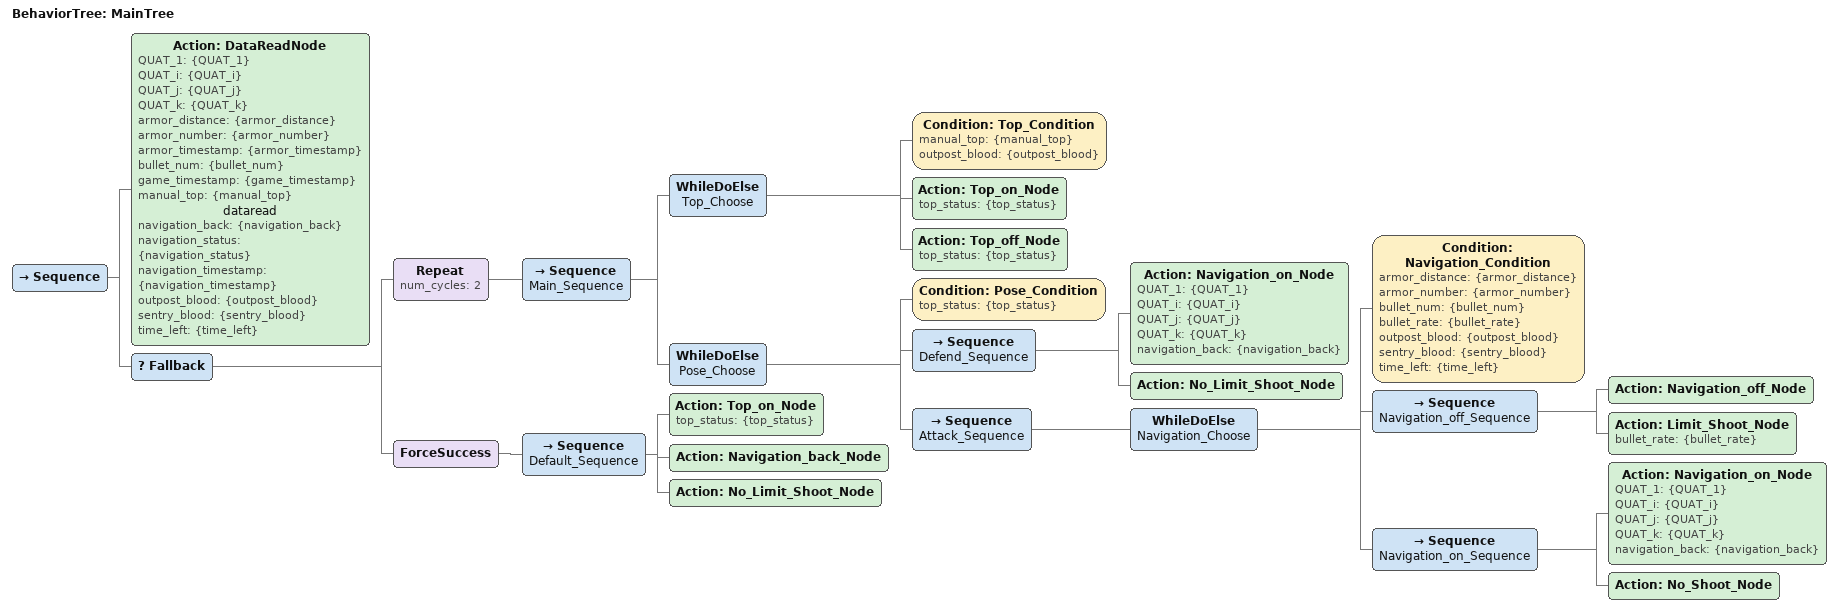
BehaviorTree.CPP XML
<?xml version="1.0"?>
<root BTCPP_format="4">
    <BehaviorTree ID="MainTree">
        <Sequence>
            <Action ID="DataReadNode" QUAT_1="{QUAT_1}" QUAT_i="{QUAT_i}" QUAT_j="{QUAT_j}" QUAT_k="{QUAT_k}" armor_distance="{armor_distance}" armor_number="{armor_number}" armor_timestamp="{armor_timestamp}" bullet_num="{bullet_num}" game_timestamp="{game_timestamp}" manual_top="{manual_top}" name="dataread" navigation_back="{navigation_back}" navigation_status="{navigation_status}" navigation_timestamp="{navigation_timestamp}" outpost_blood="{outpost_blood}" sentry_blood="{sentry_blood}" time_left="{time_left}"/>
            <Fallback>
                <Repeat num_cycles="2">
                    <Sequence name="Main_Sequence">
                        <WhileDoElse name="Top_Choose">
                            <Condition ID="Top_Condition" manual_top="{manual_top}" outpost_blood="{outpost_blood}"/>
                            <Action ID="Top_on_Node" top_status="{top_status}"/>
                            <Action ID="Top_off_Node" top_status="{top_status}"/>
                        </WhileDoElse>
                        <WhileDoElse name="Pose_Choose">
                            <Condition ID="Pose_Condition" top_status="{top_status}"/>
                            <Sequence name="Defend_Sequence">
                                <Action ID="Navigation_on_Node" QUAT_1="{QUAT_1}" QUAT_i="{QUAT_i}" QUAT_j="{QUAT_j}" QUAT_k="{QUAT_k}" navigation_back="{navigation_back}"/>
                                <Action ID="No_Limit_Shoot_Node"/>
                            </Sequence>
                            <Sequence name="Attack_Sequence">
                                <WhileDoElse name="Navigation_Choose">
                                    <Condition ID="Navigation_Condition" armor_distance="{armor_distance}" armor_number="{armor_number}" bullet_num="{bullet_num}" bullet_rate="{bullet_rate}" outpost_blood="{outpost_blood}" sentry_blood="{sentry_blood}" time_left="{time_left}"/>
                                    <Sequence name="Navigation_off_Sequence">
                                        <Action ID="Navigation_off_Node"/>
                                        <Action ID="Limit_Shoot_Node" bullet_rate="{bullet_rate}"/>
                                    </Sequence>
                                    <Sequence name="Navigation_on_Sequence">
                                        <Action ID="Navigation_on_Node" QUAT_1="{QUAT_1}" QUAT_i="{QUAT_i}" QUAT_j="{QUAT_j}" QUAT_k="{QUAT_k}" navigation_back="{navigation_back}"/>
                                        <Action ID="No_Shoot_Node"/>
                                    </Sequence>
                                </WhileDoElse>
                            </Sequence>
                        </WhileDoElse>
                    </Sequence>
                </Repeat>
                <ForceSuccess>
                    <Sequence name="Default_Sequence">
                        <Action ID="Top_on_Node" top_status="{top_status}"/>
                        <Action ID="Navigation_back_Node"/>
                        <Action ID="No_Limit_Shoot_Node"/>
                    </Sequence>
                </ForceSuccess>
            </Fallback>
        </Sequence>
    </BehaviorTree>
</root>
